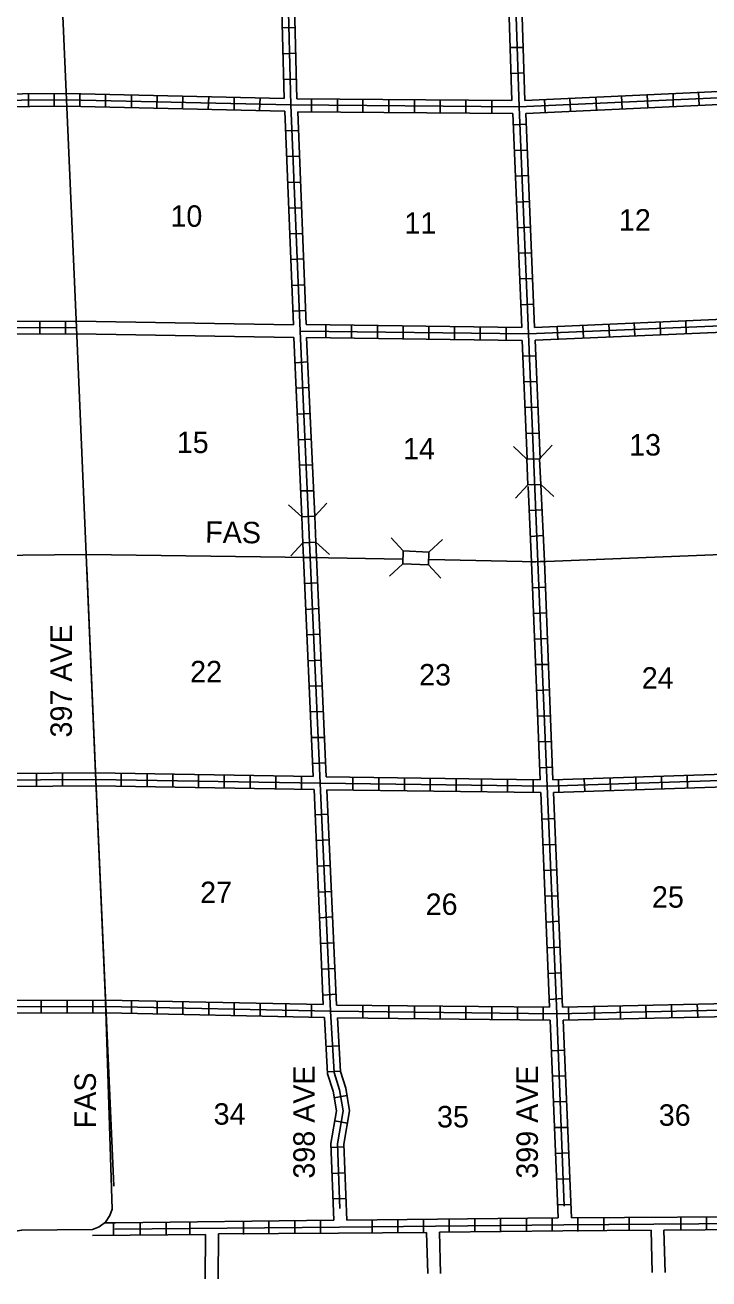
# Model space of a CAD drawing. Extents: x 1640401 to 2170926, y 15777135 to 16153493.
# Drawn here: x 1834358 to 1850299, y 15800923 to 15830150 of the extents above; entities that cross this region are included whole.
import ezdxf

# ---------------------------------------------------------------- set-up
doc = ezdxf.new("R2010")
doc.units = 0
for name, color, linetype in [('L11', 7, 'Continuous'), ('L14', 7, 'Continuous'), ('L18', 7, 'Continuous'), ('L21', 7, 'Continuous'), ('L30', 7, 'Continuous'), ('L4', 7, 'Continuous'), ('L54', 7, 'Continuous'), ('L8', 7, 'Continuous')]:
    doc.layers.add(name, color=color, linetype=linetype)

msp = doc.modelspace()

# ---------------------------------------------------------------- linework, layer by layer
at = {"layer": 'L11'}
for points in [[(1835555, 15823247), (1840612, 15823166)], [(1835555, 15822951), (1840624, 15822871)]]:
    msp.add_lwpolyline(points, dxfattribs=at)
at = {"layer": 'L18'}
for p, q in [((1846051, 15820031), (1845745, 15820327)), ((1846352, 15820042), (1846642, 15820358)), ((1846352, 15820042), (1846051, 15820031)), ((1846051, 15820031), (1846077, 15819434)), ((1846352, 15820042), (1846378, 15819440)), ((1846077, 15819434), (1845787, 15819123)), ((1846378, 15819440), (1846077, 15819434)), ((1846378, 15819440), (1846685, 15819160)), ((1840813, 15818685), (1840497, 15818964)), ((1841109, 15818701), (1841394, 15819007)), ((1841109, 15818701), (1840813, 15818685)), ((1840813, 15818685), (1840835, 15818083)), ((1841109, 15818701), (1841136, 15818099)), ((1840835, 15818083), (1840555, 15817776)), ((1841136, 15818099), (1840835, 15818083)), ((1841136, 15818099), (1841452, 15817808)), ((1843168, 15817893), (1842888, 15818199)), ((1843770, 15817866), (1844087, 15818157)), ((1843168, 15817893), (1843163, 15817592)), ((1843168, 15817893), (1843770, 15817866)), ((1843770, 15817866), (1843760, 15817565)), ((1843163, 15817592), (1842852, 15817301)), ((1843163, 15817592), (1843760, 15817565)), ((1843760, 15817565), (1844050, 15817259))]:
    msp.add_line(p, q, dxfattribs=at)
at = {"layer": 'L4'}
for points in [[(1835555, 15823099), (1835085, 15833907), (1834985, 15844472)], [(1835780, 15817808), (1835555, 15823099)], [(1843775, 15817692), (1846310, 15817639), (1851563, 15817850), (1856796, 15817856), (1862017, 15818025), (1867434, 15818051)], [(1819879, 15817676), (1830586, 15817755), (1835787, 15817808), (1841004, 15817740)], [(1835997, 15812709), (1835781, 15817800)], [(1841004, 15817740), (1843152, 15817697)], [(1836233, 15807413), (1835997, 15812709)], [(1836388, 15802546), (1836233, 15807413)], [(1836388, 15802546), (1836334, 15802402), (1836230, 15802244), (1836082, 15802134), (1835929, 15802073), (1834280, 15802061), (1834126, 15802032), (1833946, 15801958), (1833792, 15801864), (1833623, 15801695), (1833571, 15801622), (1833465, 15801390), (1833422, 15801125)]]:
    msp.add_lwpolyline(points, dxfattribs=at)
at = {"layer": 'L54'}
for points in [[(1838564, 15801960), (1838559, 15800923)], [(1838865, 15801970), (1838860, 15800923)], [(1843717, 15802005), (1843744, 15801049)], [(1844018, 15802016), (1844045, 15801049)], [(1848955, 15802058), (1848976, 15801076)], [(1849251, 15802058), (1849277, 15801076)]]:
    msp.add_lwpolyline(points, dxfattribs=at)
at = {"layer": 'L8'}
for p, q in [((1840359, 15830084), (1840660, 15830090)), ((1840370, 15829482), (1840671, 15829493)), ((1845977, 15829630), (1845676, 15829625)), ((1840386, 15828880), (1840687, 15828891)), ((1845993, 15829034), (1845692, 15829023)), ((1835037, 15828257), (1835037, 15828558)), ((1849467, 15828257), (1849462, 15828558)), ((1850069, 15828284), (1850058, 15828585)), ((1834435, 15828247), (1834435, 15828548)), ((1835634, 15828247), (1835634, 15828548)), ((1836236, 15828242), (1836236, 15828543)), ((1836838, 15828226), (1836838, 15828527)), ((1837429, 15828210), (1837434, 15828506)), ((1838026, 15828199), (1838036, 15828500)), ((1838628, 15828183), (1838638, 15828484)), ((1839230, 15828173), (1839235, 15828474)), ((1839826, 15828157), (1839837, 15828458)), ((1841035, 15828131), (1841035, 15828432)), ((1841637, 15828131), (1841637, 15828432)), ((1842234, 15828125), (1842234, 15828426)), ((1842836, 15828115), (1842836, 15828416)), ((1843438, 15828115), (1843438, 15828416)), ((1844034, 15828110), (1844034, 15828405)), ((1844636, 15828099), (1844636, 15828400)), ((1845238, 15828099), (1845238, 15828400)), ((1846479, 15828115), (1846463, 15828416)), ((1847075, 15828152), (1847060, 15828442)), ((1847677, 15828173), (1847661, 15828474)), ((1848279, 15828199), (1848263, 15828500)), ((1848871, 15828226), (1848860, 15828527)), ((1840428, 15827682), (1840729, 15827692)), ((1846035, 15827840), (1845734, 15827824)), ((1846062, 15827238), (1845761, 15827223)), ((1840454, 15827085), (1840750, 15827091)), ((1846088, 15826642), (1845787, 15826626)), ((1840476, 15826483), (1840777, 15826489)), ((1846109, 15826040), (1845808, 15826024)), ((1840502, 15825881), (1840803, 15825892)), ((1846136, 15825443), (1845835, 15825422)), ((1840528, 15825285), (1840829, 15825290)), ((1846162, 15824841), (1845861, 15824831)), ((1840555, 15824683), (1840850, 15824699)), ((1846188, 15824239), (1845887, 15824234)), ((1840576, 15824081), (1840877, 15824097)), ((1846209, 15823643), (1845919, 15823632)), ((1840602, 15823484), (1840903, 15823500)), ((1834705, 15822951), (1834705, 15823247)), ((1835301, 15822951), (1835301, 15823247)), ((1841368, 15822856), (1841368, 15823157)), ((1841970, 15822851), (1841970, 15823152)), ((1842572, 15822840), (1842572, 15823141)), ((1843168, 15822835), (1843168, 15823130)), ((1843770, 15822824), (1843770, 15823125)), ((1844367, 15822824), (1844367, 15823125)), ((1844969, 15822814), (1844969, 15823115)), ((1845571, 15822808), (1845571, 15823109)), ((1846780, 15822824), (1846759, 15823125)), ((1847376, 15822856), (1847360, 15823157)), ((1847978, 15822882), (1847962, 15823183)), ((1848570, 15822909), (1848559, 15823210)), ((1849171, 15822935), (1849161, 15823231)), ((1849768, 15822956), (1849763, 15823257)), ((1846262, 15822439), (1845967, 15822434)), ((1840655, 15822280), (1840951, 15822302)), ((1846283, 15821842), (1845988, 15821832)), ((1840676, 15821684), (1840977, 15821700)), ((1840703, 15821082), (1841004, 15821098)), ((1846310, 15821240), (1846009, 15821235)), ((1840729, 15820485), (1841030, 15820501)), ((1846336, 15820638), (1846035, 15820633)), ((1840761, 15819889), (1841062, 15819899)), ((1840787, 15819292), (1841088, 15819297)), ((1846410, 15818848), (1846109, 15818832)), ((1846437, 15818252), (1846136, 15818231)), ((1840850, 15817734), (1841151, 15817750)), ((1846162, 15817634), (1846463, 15817650)), ((1846463, 15817650), (1846162, 15817634)), ((1840877, 15817132), (1841178, 15817148)), ((1846188, 15817032), (1846484, 15817048)), ((1840903, 15816530), (1841204, 15816552)), ((1846209, 15816430), (1846510, 15816451)), ((1840935, 15815934), (1841236, 15815950)), ((1846236, 15815833), (1846537, 15815849)), ((1840961, 15815332), (1841262, 15815348)), ((1846262, 15815242), (1846563, 15815247)), ((1840988, 15814740), (1841283, 15814751)), ((1846283, 15814640), (1846584, 15814651)), ((1841009, 15814139), (1841310, 15814149)), ((1846310, 15814038), (1846611, 15814049)), ((1841035, 15813542), (1841336, 15813547)), ((1846336, 15813442), (1846637, 15813447)), ((1841067, 15812940), (1841368, 15812951)), ((1846363, 15812840), (1846658, 15812850)), ((1834625, 15812407), (1834625, 15812708)), ((1835227, 15812407), (1835227, 15812708)), ((1836600, 15812407), (1836600, 15812708)), ((1837202, 15812401), (1837202, 15812697)), ((1837804, 15812391), (1837804, 15812692)), ((1838401, 15812375), (1838401, 15812676)), ((1839002, 15812364), (1839002, 15812665)), ((1839604, 15812359), (1839604, 15812660)), ((1840201, 15812349), (1840201, 15812650)), ((1840803, 15812343), (1840803, 15812639)), ((1842001, 15812322), (1842001, 15812623)), ((1842603, 15812317), (1842603, 15812618)), ((1843200, 15812306), (1843200, 15812607)), ((1843802, 15812301), (1843802, 15812597)), ((1844404, 15812291), (1844404, 15812591)), ((1845000, 15812280), (1845000, 15812581)), ((1845602, 15812275), (1845602, 15812576)), ((1846204, 15812264), (1846204, 15812565)), ((1846801, 15812264), (1846796, 15812565)), ((1847403, 15812291), (1847392, 15812581)), ((1848005, 15812306), (1847994, 15812607)), ((1848601, 15812322), (1848596, 15812623)), ((1849203, 15812349), (1849193, 15812650)), ((1849800, 15812364), (1849794, 15812665)), ((1841120, 15811741), (1841421, 15811757)), ((1846410, 15811641), (1846711, 15811652)), ((1841146, 15811139), (1841442, 15811155)), ((1846437, 15811039), (1846737, 15811050)), ((1841178, 15810543), (1841479, 15810559)), ((1846463, 15810442), (1846759, 15810458)), ((1841204, 15809941), (1841505, 15809957)), ((1846484, 15809841), (1846785, 15809856)), ((1841225, 15809339), (1841526, 15809360)), ((1846510, 15809239), (1846811, 15809260)), ((1841252, 15808742), (1841553, 15808758)), ((1846537, 15808642), (1846838, 15808658)), ((1841283, 15808140), (1841584, 15808156)), ((1846563, 15808040), (1846859, 15808056)), ((1841310, 15807538), (1841611, 15807560)), ((1834736, 15807116), (1834736, 15807417)), ((1835338, 15807127), (1835338, 15807422)), ((1835935, 15807127), (1835935, 15807422)), ((1836838, 15807116), (1836838, 15807417)), ((1837434, 15807100), (1837434, 15807401)), ((1838036, 15807090), (1838036, 15807391)), ((1838638, 15807074), (1838638, 15807375)), ((1839235, 15807063), (1839235, 15807364)), ((1839837, 15807047), (1839837, 15807348)), ((1840433, 15807042), (1840433, 15807343)), ((1841035, 15807026), (1841035, 15807322)), ((1842234, 15807005), (1842234, 15807306)), ((1842836, 15807000), (1842836, 15807301)), ((1843438, 15806989), (1843438, 15807290)), ((1844034, 15806989), (1844034, 15807290)), ((1844636, 15806984), (1844636, 15807285)), ((1845238, 15806973), (1845238, 15807274)), ((1845835, 15806968), (1845835, 15807264)), ((1846437, 15806958), (1846437, 15807259)), ((1846584, 15807438), (1846885, 15807459)), ((1847033, 15806968), (1847028, 15807264)), ((1847635, 15806973), (1847630, 15807274)), ((1848237, 15806989), (1848226, 15807290)), ((1848834, 15807005), (1848828, 15807306)), ((1849435, 15807016), (1849425, 15807317)), ((1850037, 15807032), (1850027, 15807333)), ((1841378, 15806340), (1841679, 15806356)), ((1846637, 15806240), (1846938, 15806255)), ((1841410, 15805749), (1841711, 15805764)), ((1846658, 15805648), (1846959, 15805659)), ((1841563, 15805147), (1841859, 15805199)), ((1846685, 15805052), (1846986, 15805057)), ((1841579, 15804608), (1841869, 15804555)), ((1846701, 15804450), (1847001, 15804455)), ((1841484, 15803985), (1841785, 15804001)), ((1846727, 15803848), (1847028, 15803858)), ((1841510, 15803383), (1841811, 15803399)), ((1846753, 15803251), (1847054, 15803256)), ((1841537, 15802792), (1841838, 15802797)), ((1846780, 15802649), (1847075, 15802660)), ((1838198, 15801957), (1838198, 15802258)), ((1839446, 15801957), (1839446, 15802258)), ((1840043, 15801968), (1840043, 15802264)), ((1840645, 15801973), (1840645, 15802274)), ((1841246, 15801973), (1841246, 15802274)), ((1842445, 15801989), (1842445, 15802290)), ((1843047, 15802000), (1843047, 15802301)), ((1843643, 15802000), (1843643, 15802301)), ((1844245, 15802005), (1844245, 15802306)), ((1844842, 15802016), (1844842, 15802316)), ((1845444, 15802016), (1845444, 15802316)), ((1846046, 15802026), (1846046, 15802322)), ((1846642, 15802031), (1846642, 15802332)), ((1847244, 15802031), (1847244, 15802332)), ((1847846, 15802042), (1847846, 15802343)), ((1848443, 15802042), (1848443, 15802343)), ((1849647, 15802058), (1849647, 15802359)), ((1850243, 15802058), (1850243, 15802359)), ((1836416, 15801942), (1836416, 15802232)), ((1837044, 15801942), (1837044, 15802243)), ((1837646, 15801942), (1837646, 15802243))]:
    msp.add_line(p, q, dxfattribs=at)
for points in [[(1840212, 15844483), (1840317, 15839134), (1840412, 15833860), (1840555, 15828289), (1840771, 15823014), (1841004, 15817740)], [(1845560, 15844509), (1845634, 15839177), (1845687, 15833860), (1845872, 15828242), (1846093, 15822951), (1846310, 15817639)], [(1840259, 15833706), (1840396, 15828442)], [(1840560, 15833707), (1840692, 15828432)], [(1845532, 15833756), (1845703, 15828389)], [(1845833, 15833759), (1846009, 15828389)], [(1882820, 15829023), (1877577, 15828965), (1872229, 15828822), (1866991, 15828632), (1861584, 15828675), (1856342, 15828516), (1851019, 15828474), (1845872, 15828242)], [(1830219, 15828517), (1835317, 15828558), (1840396, 15828442)], [(1850867, 15828617), (1846009, 15828389)], [(1824837, 15828315), (1830085, 15828368), (1835317, 15828405), (1840555, 15828289), (1845872, 15828242)], [(1840692, 15828432), (1845703, 15828389)], [(1850877, 15828315), (1846030, 15828088)], [(1830235, 15828216), (1835317, 15828257), (1840412, 15828141)], [(1840412, 15828141), (1840612, 15823166)], [(1840713, 15828131), (1845729, 15828088)], [(1840713, 15828131), (1840909, 15823167)], [(1845729, 15828088), (1845935, 15823099)], [(1846030, 15828088), (1846236, 15823099)], [(1846236, 15823099), (1851167, 15823315)], [(1825101, 15822993), (1830285, 15823094), (1835555, 15823099)], [(1830478, 15823242), (1835555, 15823247)], [(1840771, 15823014), (1846093, 15822951), (1851326, 15823173)], [(1840909, 15823167), (1845935, 15823099)], [(1846246, 15822808), (1851183, 15823014)], [(1830494, 15822941), (1835555, 15822951)], [(1840624, 15822871), (1840813, 15818690)], [(1840919, 15822866), (1845945, 15822798)], [(1840919, 15822866), (1841109, 15818706)], [(1845945, 15822798), (1846062, 15820042)], [(1846246, 15822808), (1846363, 15820042)], [(1846088, 15819392), (1846162, 15817634)], [(1846384, 15819440), (1846463, 15817650)], [(1840835, 15818072), (1840850, 15817734)], [(1841136, 15818109), (1841151, 15817750)], [(1841151, 15817750), (1841378, 15812623)], [(1836426, 15803082), (1836004, 15812565), (1835794, 15817480)], [(1840850, 15817734), (1841077, 15812634)], [(1841004, 15817740), (1841236, 15812481), (1841479, 15807164), (1841563, 15805733), (1841685, 15805331), (1841769, 15804840), (1841637, 15804075), (1841695, 15802565)], [(1846162, 15817634), (1846363, 15812560)], [(1846310, 15817639), (1846526, 15812407), (1846753, 15807105), (1846928, 15802617)], [(1846463, 15817650), (1846658, 15812560)], [(1836004, 15812565), (1841236, 15812481), (1846526, 15812407), (1851759, 15812581), (1857028, 15812634), (1862234, 15812776), (1867588, 15812813)], [(1820227, 15812417), (1825497, 15812465), (1830829, 15812533), (1836004, 15812565)], [(1830972, 15812681), (1835997, 15812718)], [(1835997, 15812718), (1841077, 15812634)], [(1841378, 15812623), (1846363, 15812560)], [(1846658, 15812560), (1851595, 15812723)], [(1830988, 15812380), (1836010, 15812417)], [(1836010, 15812417), (1841093, 15812333)], [(1841093, 15812333), (1841310, 15807317)], [(1841394, 15812322), (1846378, 15812259)], [(1841394, 15812322), (1841621, 15807306)], [(1846378, 15812259), (1846584, 15807259)], [(1846679, 15812259), (1851621, 15812423)], [(1846679, 15812259), (1846885, 15807259)], [(1836236, 15807274), (1831062, 15807259), (1825734, 15807216)], [(1836233, 15807422), (1831204, 15807406)], [(1836233, 15807422), (1841310, 15807317)], [(1836236, 15807274), (1841479, 15807164), (1846753, 15807105), (1851986, 15807222), (1857287, 15807290), (1862493, 15807475), (1867767, 15807507)], [(1841621, 15807306), (1846584, 15807259)], [(1846885, 15807259), (1851817, 15807364)], [(1836246, 15807127), (1831209, 15807106)], [(1836246, 15807126), (1841336, 15807016)], [(1841336, 15807016), (1841410, 15805706), (1841537, 15805300), (1841621, 15804840), (1841484, 15804080), (1841553, 15802290)], [(1841637, 15807005), (1841711, 15805759), (1841838, 15805368), (1841917, 15804840), (1841785, 15804064), (1841859, 15802290)], [(1841637, 15807005), (1846600, 15806958)], [(1846600, 15806958), (1846785, 15802343)], [(1846901, 15806958), (1851843, 15807063)], [(1846901, 15806958), (1847096, 15802343)], [(1836447, 15802084), (1841685, 15802132), (1846917, 15802184), (1852160, 15802221), (1857450, 15802274), (1862720, 15802343), (1864726, 15802359)], [(1836464, 15802232), (1841553, 15802290)], [(1841859, 15802290), (1846785, 15802343)], [(1847096, 15802343), (1852033, 15802380)], [(1835929, 15801937), (1838564, 15801960)], [(1836464, 15802232), (1836220, 15802230)], [(1838865, 15801970), (1841664, 15801989), (1843717, 15802005)], [(1844018, 15802016), (1846896, 15802042), (1848955, 15802058)], [(1849251, 15802058), (1852133, 15802084), (1854193, 15802100)]]:
    msp.add_lwpolyline(points, dxfattribs=at)

# ---------------------------------------------------------------- texts
at = {"layer": 'L14'}
for s, p in [('10', (1837746, 15825448)), ('11', (1843200, 15825285)), ('12', (1848200, 15825359)), ('15', (1837894, 15820174)), ('14', (1843168, 15820026)), ('13', (1848438, 15820116)), ('22', (1838205, 15814830)), ('23', (1843543, 15814756)), ('24', (1848733, 15814682)), ('27', (1838438, 15809682)), ('26', (1843696, 15809408)), ('25', (1848971, 15809577)), ('34', (1838754, 15804518)), ('35', (1843960, 15804455)), ('36', (1849129, 15804492))]:
    msp.add_text(s, height=500, rotation=360, dxfattribs=at).set_placement(p)
at = {"layer": 'L21'}
for rotation, p in [(359.3312, (1838554, 15818083)), (90, (1836009, 15804434))]:
    msp.add_text('FAS', height=500, rotation=rotation, dxfattribs=at).set_placement(p)
at = {"layer": 'L30'}
for s, p in [('397 AVE', (1835449, 15813543)), ('398 AVE', (1841111, 15803260)), ('399 AVE', (1846312, 15803260))]:
    msp.add_text(s, height=500, rotation=90, dxfattribs=at).set_placement(p)

doc.saveas('drawing.dxf')
